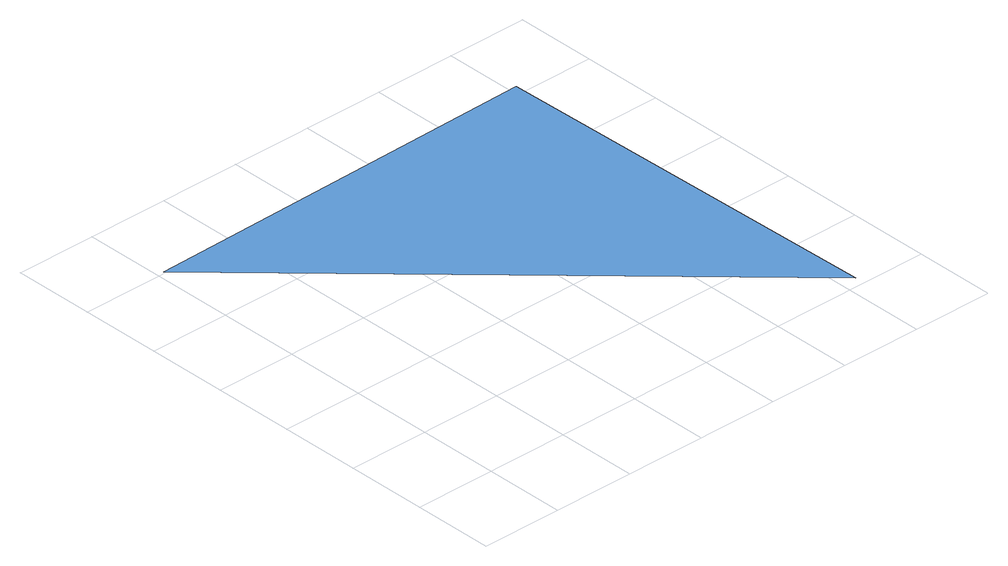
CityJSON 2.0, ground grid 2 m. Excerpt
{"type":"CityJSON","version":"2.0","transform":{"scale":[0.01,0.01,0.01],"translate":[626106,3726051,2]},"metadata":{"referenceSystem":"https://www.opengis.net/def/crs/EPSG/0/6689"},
"CityObjects":{
"waterbody1":{"type":"WaterBody","attributes":{"name":"福岡県津波浸水想定図","class":"1140","function":"2","WaterBodyTsunamiRiskAttribute.description":"1","WaterBodyTsunamiRiskAttribute.rank":"2"},"geometry":[{"type":"MultiSurface","lod":"1","boundaries":[[[0,1,2]]]}]}
},
"vertices":[
[1039,24,24],[1019,1023,24],[19,1004,22]
]}
